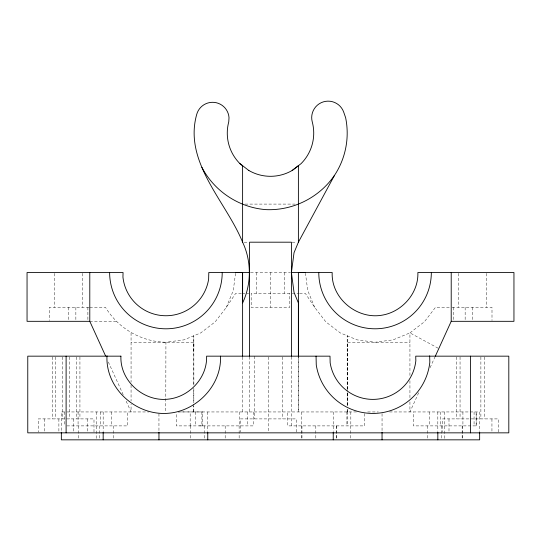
<?xml version="1.0" encoding="UTF-8"?>
<svg xmlns="http://www.w3.org/2000/svg" width="541" height="541" viewBox="0 0 541 541"><rect width="100%" height="100%" fill="white"/><g stroke="black" fill="none" stroke-linecap="round" stroke-linejoin="round"><path stroke-width="0.41" stroke-dasharray="2.71 2.03" d="M190.175 425.895L190.175 411.951M201.894 411.951L201.894 425.889L202.78 425.895L202.78 411.951L178.124 411.944M253.222 411.951L253.222 425.895L176.265 425.895L176.265 412.769M347.329 411.951L347.329 409.578M347.329 405.838L347.329 392.279M347.329 389.243L347.187 335.778L347.187 389.351M409.936 401.855L409.936 411.951L419.025 391.982M409.936 397.669L409.936 379.992M409.936 375.454L409.936 332.891L424.374 321.814L435.451 307.376L451.208 307.376M193.779 411.931L193.82 406.068M193.854 388.424L193.827 402.707L193.779 388.472M193.861 385.064L193.813 335.778L193.813 385.165M347.187 411.951L347.194 409.429L347.187 425.895M347.227 392.631L347.2 406.068L347.187 390.189M347.234 389.27L347.329 342.23L409.936 342.23M241.381 293.432L235.639 293.432L226.3 307.376L215.223 321.814L200.785 332.891L183.967 339.856L165.925 342.23L165.762 411.951M193.779 351.319L193.942 342.21L131.064 342.23M235.531 273.333L233.266 290.558L226.3 307.376M430.102 367.657L434.971 356.959M245.147 204.092L295.007 204.092M244.16 242.192L248.813 242.192M292.187 242.192L296.84 242.192M250.578 272.515L290.422 272.515M242.206 293.432L248.765 293.432M292.235 293.432L298.794 293.432M299.619 293.432L305.361 293.432L314.7 307.376L325.777 321.814L340.215 332.891L357.033 339.856L375.075 342.23L393.118 339.856L409.936 332.891L438.798 348.56M88.974 307.376L49.245 307.376L49.245 320.495M89.792 307.376L105.549 307.376C118.181 328.428 141.377 341.817 165.925 342.23M452.026 307.376L491.999 307.376L491.999 320.495M89.792 321.32L116.247 321.32M64.535 411.951L61.349 411.951L61.349 431.387M66.861 411.951L149.046 411.951M178.388 411.951L356.695 411.951M367.684 411.951L378.335 411.951M389.52 411.951L479.651 411.951L479.651 431.387M199.406 425.895L204.153 425.895M66.928 425.895L127.73 425.895L127.73 411.951M476.148 425.895L476.148 411.951L476.202 425.895L413.385 425.895L413.439 411.951M108.335 362.024L123.368 395.052M126.168 401.199L131.064 411.951L131.064 404.228M314.7 307.376L307.734 290.558L305.469 273.333M498.356 432.029L498.356 418.903L442.579 418.903L442.579 432.029M491.945 418.903L491.945 432.029M486.623 273.347L486.623 307.376M484.29 356.999L484.29 418.903M480.881 356.999L480.881 418.903M474.072 411.951L474.072 425.895M472.678 307.376L472.678 320.495M465.152 307.376L465.152 320.495M462.92 411.951L462.92 425.895M462.224 425.895L462.224 439.84M462.156 425.895L462.156 439.015M460.053 356.999L460.053 418.903M458.741 273.347L458.741 307.376M456.645 356.999L456.645 418.903M453.358 307.376L453.358 320.495M448.996 418.903L448.996 432.029M444.797 411.951L444.797 439.84M441.307 425.895L441.307 439.84M440.611 411.951L440.611 425.895M437.825 411.951L437.825 431.387M429.453 411.951L429.453 425.895M427.431 425.895L427.397 439.015M382.047 413.642L382.047 431.387M364.735 413.588L364.735 425.895L287.778 425.895L287.778 411.951M350.825 411.951L350.825 425.895M350.676 425.895L350.676 439.84M346.916 411.951L346.916 425.895M336.759 425.895L336.759 439.015M336.685 425.895L336.685 439.015M333.242 411.951L333.242 431.387M315.816 425.895L315.816 439.84M301.919 425.895L301.919 439.015M301.844 425.895L301.844 439.015M301.75 411.951L301.75 425.895M296.299 432.029L296.299 418.903L240.278 418.903L240.278 432.029M291.416 356.708L291.416 425.895M284.444 272.515L284.444 293.432M282.233 356.999L282.233 418.903M270.5 272.515L270.5 307.376M268.289 356.999L268.289 432.029M256.556 272.515L256.556 293.432M254.344 356.161L254.344 418.903M249.584 356.708L249.584 411.951M247.697 411.951L247.697 425.895M242.611 357.019L242.611 411.951M239.25 411.951L239.25 425.895M239.129 425.895L239.156 439.015M225.184 425.895L225.184 439.84M207.758 411.951L207.758 431.387M204.268 425.895L204.241 439.015M195.7 411.951L195.7 425.895M193.779 404.208L193.813 411.951M190.324 425.895L190.324 439.84M158.953 413.642L158.953 431.387M131.064 332.891L131.064 382.156M131.064 385.07L131.064 401.03M113.664 425.895L113.664 439.015M111.547 411.951L111.547 425.895M103.175 411.951L103.175 431.387M100.389 411.951L100.389 425.895M99.693 425.895L99.693 439.84M96.203 411.951L96.203 439.84M93.992 432.029L93.992 418.903L38.222 418.903L38.222 432.029M87.885 307.376L87.885 320.495M87.581 418.903L87.581 432.029M82.502 273.347L82.502 307.376M79.933 356.999L79.933 418.903M78.749 425.895L78.749 439.015M78.08 411.951L78.08 425.895M76.524 356.999L76.524 418.903M75.862 307.376L75.862 320.495M73.326 418.903L73.326 432.029M69.688 356.999L69.688 418.903M68.565 307.376L68.565 320.495M64.683 411.951L64.683 425.895M62.533 356.999L62.533 418.903M58.888 418.903L58.888 432.029M55.696 356.999L55.696 418.903M54.621 273.347L54.621 307.376M52.288 356.999L52.288 418.903M44.633 418.903L44.633 432.029M298.389 357.019L298.389 411.951L298.389 357.019M289.82 293.432L251.18 293.432L251.18 307.376L289.82 307.376L289.82 293.432"/><path stroke-width="0.81" d="M235.639 272.515L242.611 272.563L242.611 302.933C251.572 284.126 251.572 260.999 242.611 242.192C226.037 201.435 183.331 162.341 196.681 114.509A16.467 16.467 0 0 1 229.019 117.701L228.748 121.894A43.226 43.226 0 0 0 239.934 163.646L242.611 165.702L242.611 242.192M305.361 272.515L298.389 272.563L298.389 356.194L298.389 302.933L294.027 292.411L291.416 272.563L291.416 268.343M291.416 272.563L294.027 252.715L298.389 242.192L298.389 165.702L292.113 170.543M106.983 355.822C105.367 388.681 136.65 416.489 169.022 413.202C197.12 410.599 221.418 385.253 220.532 356.688L220.532 356.161M435.322 356.201L451.208 321.32L451.208 272.515M298.389 242.192L334.5 175.338A76.687 76.687 0 0 0 345.631 117.708L343.745 112.244A16.48 16.48 0 0 0 323.342 101.87A16.48 16.48 0 0 0 312.252 121.894A43.226 43.226 0 0 1 301.067 163.646L292.113 170.516A43.226 43.226 0 0 1 248.887 170.516M334.5 175.338C319.237 197.621 292.884 210.801 265.901 209.631C238.973 207.561 214.385 191.318 201.901 167.372M249.753 272.515L208.792 272.515L208.63 279.197A43.226 43.226 0 0 1 122.942 277.114L123.057 272.515L27.05 272.515L27.05 321.32L89.792 321.32L105.536 355.883M291.247 272.515L332.188 272.515C331.031 298.361 357.168 319.839 382.345 315.126C402.315 311.697 418.687 292.965 417.868 272.515L513.95 272.515L513.95 321.32L451.208 321.32M239.934 163.646L248.887 170.543M429.669 355.822L429.825 362.26A57.292 57.292 0 0 1 316.262 365.013L316.052 356.161M479.651 432.232L479.651 439.84L61.349 439.84L61.349 432.232M470.467 356.161L470.467 432.847M437.825 432.232L437.825 439.84M382.047 432.232L382.047 439.84M333.242 432.232L333.242 439.84M291.416 356.194L291.416 242.192L249.584 242.192L249.584 356.194M242.611 272.563L242.611 356.194M207.758 432.232L207.758 439.84M158.953 432.232L158.953 439.84M103.175 432.232L103.175 439.84M89.792 272.515L89.792 321.32M66.11 356.161L66.11 432.847M431.333 272.515A56.278 56.278 0 0 1 375.055 328.793A56.278 56.278 0 0 1 318.777 272.515M222.216 272.515A56.291 56.291 0 0 1 165.925 328.806A56.291 56.291 0 0 1 109.634 272.515M120.92 356.161C119.811 380.722 143.48 401.787 167.717 399.197C189.08 397.236 207.44 377.855 206.601 356.161L329.996 356.161L330.159 362.842A43.226 43.226 0 0 0 415.846 360.759L415.731 356.161L508.81 356.161L508.81 432.847L27.767 432.847L27.767 356.161L120.92 356.161"/></g></svg>
